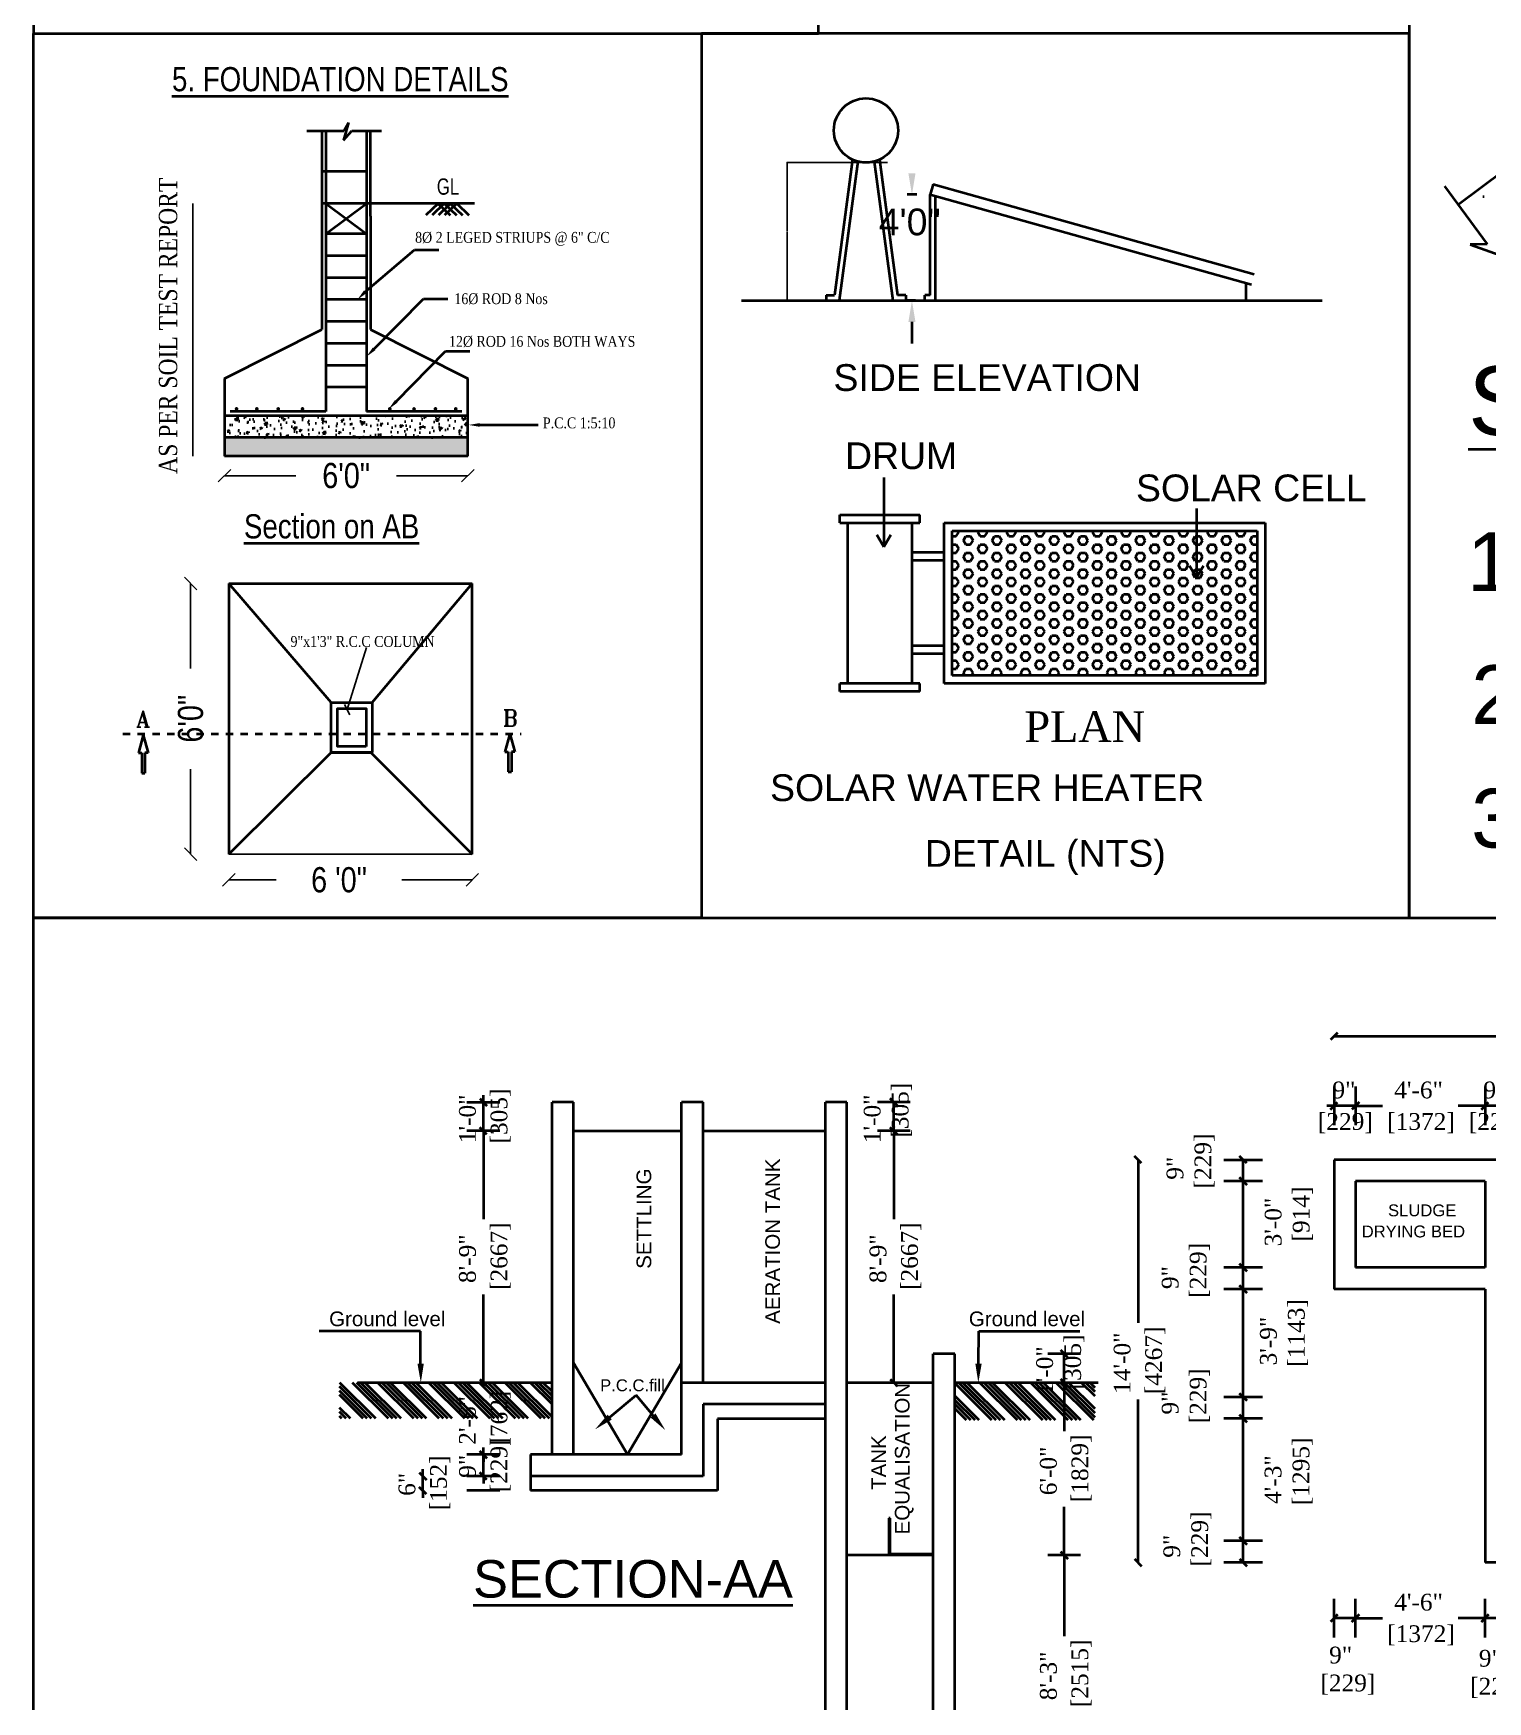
# Model space of a CAD drawing. Header units: metres. Extents: x 2754 to 3501, y 1112 to 1514.
# Drawn here: x 2797.67 to 2817.44, y 1361 to 1383.68 of the extents above; entities that cross this region are included whole.
import ezdxf

# ---------------------------------------------------------------- set-up
doc = ezdxf.new("R2010")
doc.units = ezdxf.units.M
doc.linetypes.add('CENTER', pattern=[2, 1.25, -0.25, 0.25, -0.25])
for name, color, linetype in [('JOI', 104, 'Continuous'), ('TEX', 6, 'Continuous'), ('TEXT', 7, 'Continuous')]:
    doc.layers.add(name, color=color, linetype=linetype)
doc.layers.add('Wall', color=4, linetype='Continuous', lineweight=35)
doc.styles.get("Standard").update_dxf_attribs({"font": 'arial.ttf'})
doc.styles.add('t1', font='times.ttf')
doc.styles.add('t12', font='ARIALN.TTF')
doc.styles.add('t15', font='times.ttf')
doc.styles.add('t16', font='romantic.ttf', dxfattribs={"width": 0.75})
doc.styles.add('t19', font='times.ttf')
doc.styles.add('t21', font='romant.shx')
doc.styles.add('t3', font='arial.ttf')
doc.styles.add('t4', font='swisscl.ttf')
doc.dimstyles.new('d4', dxfattribs={"dimscale": 0, "dimtxt": 9, "dimasz": 4.5, "dimexe": 0.18, "dimexo": 0.0625, "dimgap": 2, "dimtad": 0, "dimlfac": 0.0254, "dimzin": 4, "dimdsep": 46, "dimtxsty": 't12', "dimblk1": 'OBLIQUE', "dimblk2": 'OBLIQUE', "dimsah": 1, "dimcen": 0.09, "dimse1": 1, "dimse2": 1, "dimadec": 0, "dimazin": 0, "dimtfac": 1, "dimtmove": 0, "dimatfit": 3, "dimldrblk": 'OBLIQUE', "dimfxl": 0, "dimtolj": 1, "dimtzin": 0, "dimarcsym": 0})
doc.dimstyles.new('d7', dxfattribs={"dimtxt": 15, "dimasz": 3, "dimexe": 0.18, "dimexo": 0.0625, "dimgap": 2, "dimtad": 0, "dimlfac": 0.0254, "dimzin": 12, "dimdsep": 46, "dimtxsty": 't1', "dimblk": 'OBLIQUE', "dimcen": 0.09, "dimse1": 1, "dimse2": 1, "dimclrd": 6, "dimclrt": 3, "dimadec": 0, "dimazin": 3, "dimtfac": 0.5, "dimtix": 1, "dimtofl": 0, "dimtmove": 1, "dimatfit": 0, "dimldrblk": 'OBLIQUE', "dimfxl": 0, "dimtolj": 1, "dimtzin": 0, "dimarcsym": 0})
doc.dimstyles.get("Standard").update_dxf_attribs({"dimtxt": 0.18, "dimasz": 0.18, "dimexe": 0.18, "dimexo": 0.0625, "dimgap": 0.09, "dimtad": 0, "dimtih": 1, "dimtoh": 1, "dimdec": 4, "dimzin": 0, "dimdsep": 46, "dimtxsty": 'Standard', "dimcen": 0.09, "dimadec": 0, "dimazin": 0, "dimtfac": 1, "dimtdec": 4, "dimtofl": 0, "dimtmove": 0, "dimatfit": 3, "dimfxl": 0, "dimtolj": 1, "dimtzin": 0, "dimarcsym": 0})

# ---------------------------------------------------------------- blocks, each defined once
blk = doc.blocks.new('_Oblique')
at = {"color": 0, "linetype": 'ByBlock', "lineweight": -2}
blk.add_line((-0.5, -0.5), (0.5, 0.5), dxfattribs=at)
blk = doc.blocks.new('HGHFGGHF')
at = {"color": 0, "lineweight": 40, "extrusion": (0, 0, -1)}
for p, q in [((286335.18, 36951.07), (286379, 36951.07)), ((286344.21, 36951.07), (286341.3, 36944.69)), ((286342.14, 36951.07), (286345.05, 36944.69)), ((286344.21, 36951.07), (286347.12, 36944.69)), ((286364.56, 36951.07), (286364.56, 36888.32)), ((286379, 36951.07), (286392.15, 36888.32)), ((286444.74, 36953.99), (286488.57, 36953.99)), ((286444.74, 36888.32), (286444.74, 36953.99)), ((286444.74, 36930.94), (286485.81, 36930.94)), ((286444.74, 36905.71), (286485.81, 36905.71)), ((286392.15, 36888.32), (286352.41, 36888.32)), ((286392.15, 36888.32), (286444.74, 36888.32)), ((286444.74, 36888.32), (286487.31, 36888.32))]:
    blk.add_line(p, q, dxfattribs=at)
at = {"color": 0, "linetype": 'ByBlock', "lineweight": 40}
blk.add_lwpolyline([(286525.29, 36979.59), (286331.45, 36979.59), (286331.45, 36844.28), (286525.29, 36844.28)], close=True, dxfattribs=at)
at = {"color": 0, "lineweight": 40, "extrusion": (0, 0, -1), "style": 't3', "text_generation_flag": 4}
for s, height, rotation, p in [('GL', 7.183, 180, (-286462.66, 36955.5)), ('GL', 7.183, 180, (-286337.15, 36952.82)), ('TEST REPORT', 5.7464, 90, (-286373.94, 36890.43)), ('Loose Gravel', 8.2091, 180, (-286452.19, 36937.45)), ('AS PER SOIL', 5.7464, 90, (-286361.1, 36890.43)), ('Hard Gravel', 8.2091, 180, (-286452.51, 36915.71)), ('Loose soil', 8.209, 180, (-286450.52, 36891.6))]:
    blk.add_text(s, height=height, rotation=rotation, dxfattribs=at).set_placement(p)
at = {"color": 0, "lineweight": 40, "insert": (286368.54, 36869.34), "char_height": 7.183, "width": 173.1711, "attachment_point": 1, "style": 't3'}
blk.add_mtext('{\\LTRIAL PIT (Not to Scale)}', dxfattribs=at)
blk = doc.blocks.new('*D16')
at = {"color": 1, "lineweight": -2}
for p, q in [((286431.54, 36769.92), (286431.54, 36789.16)), ((286467.17, 36769.92), (286467.17, 36789.16)), ((286438.29, 36786.91), (286460.42, 36786.91))]:
    blk.add_line(p, q, dxfattribs=at)
at = {"color": 1}
for points in [[(286438.29, 36788.04), (286438.29, 36785.79), (286431.54, 36786.91)], [(286460.42, 36788.04), (286460.42, 36785.79), (286467.17, 36786.91)]]:
    blk.add_solid(points, dxfattribs=at)
at = {"layer": 'Defpoints', "color": 0}
for p in [(286467.17, 36786.91), (286431.54, 36765.42), (286467.17, 36765.42)]:
    blk.add_point(p, dxfattribs=at)
at = {"color": 3, "lineweight": 40, "insert": (286449.36, 36792.54), "char_height": 5.04, "attachment_point": 5, "style": 't3'}
blk.add_mtext('\\A1;{\\H1.333x;12"}', dxfattribs=at)
blk = doc.blocks.new('*D17')
at = {"color": 1, "lineweight": -2}
for p, q in [((286427.04, 36769.18), (286412.15, 36769.18)), ((286414.4, 36762.43), (286414.4, 36749.14)), ((286418.23, 36742.39), (286416.65, 36742.39))]:
    blk.add_line(p, q, dxfattribs=at)
at = {"color": 1}
for points in [[(286413.27, 36762.43), (286415.52, 36762.43), (286414.4, 36769.18)], [(286413.27, 36749.14), (286415.52, 36749.14), (286414.4, 36742.39)]]:
    blk.add_solid(points, dxfattribs=at)
at = {"layer": 'Defpoints', "color": 0}
for p in [(286431.54, 36769.18), (286413.73, 36742.39), (286414.4, 36742.39)]:
    blk.add_point(p, dxfattribs=at)
at = {"color": 3, "lineweight": 40, "insert": (286408.72, 36755.78), "char_height": 5.04, "attachment_point": 5, "rotation": 90, "style": 't3'}
blk.add_mtext('\\A1;{\\H1.333x;6"}', dxfattribs=at)
blk = doc.blocks.new('*D18')
at = {"layer": 'Defpoints', "color": 0}
for p in [(286447.24, 36769.18), (286429.43, 36742.39), (286430.1, 36742.39)]:
    blk.add_point(p, dxfattribs=at)
at = {"color": 3, "lineweight": 40, "insert": (286423.45, 36755.78), "char_height": 5.04, "attachment_point": 5, "rotation": 90, "style": 't3'}
blk.add_mtext('\\A1;{\\H1.333x;(15)}', dxfattribs=at)
blk = doc.blocks.new('*D19')
at = {"layer": 'Defpoints', "color": 0}
for p in [(286467.17, 36771.22), (286431.54, 36749.73), (286467.17, 36749.73)]:
    blk.add_point(p, dxfattribs=at)
at = {"color": 3, "lineweight": 40, "insert": (286449.36, 36777.88), "char_height": 5.04, "attachment_point": 5, "style": 't3'}
blk.add_mtext('\\A1;{\\H1.333x;(30)}', dxfattribs=at)
blk = doc.blocks.new('HFGG')
at = {"color": 0, "lineweight": 40}
for p, q in [((285714.31, 37297), (285712.15, 37294.84)), ((285456.63, 37277.2), (285458.8, 37275.04)), ((285582.11, 37275.04), (285579.95, 37277.2)), ((285712.15, 37273.93), (285714.31, 37276.1)), ((285720.79, 37276.1), (285718.63, 37273.93)), ((285720.79, 37276.1), (285718.63, 37273.93)), ((285757.52, 37273.93), (285759.68, 37276.1)), ((285757.52, 37273.93), (285759.68, 37276.1)), ((285458.8, 37266.4), (285456.63, 37268.56)), ((285458.8, 37266.4), (285456.63, 37268.56)), ((285582.11, 37266.4), (285579.95, 37268.56)), ((285579.95, 37268.56), (285582.11, 37266.4)), ((285655.44, 37257.78), (285653.28, 37259.94)), ((285687.02, 37257.78), (285684.86, 37259.94)), ((285687.02, 37251.3), (285684.86, 37253.46)), ((285684.86, 37253.46), (285687.02, 37251.3)), ((285687.02, 37225.38), (285684.86, 37227.54)), ((285684.86, 37227.54), (285687.02, 37225.38)), ((285687.02, 37218.9), (285684.86, 37221.06)), ((285684.86, 37221.06), (285687.02, 37218.9)), ((285633.29, 37199.44), (285631.13, 37201.6)), ((285456.63, 37192.95), (285458.8, 37190.79)), ((285456.63, 37192.95), (285458.8, 37190.79)), ((285579.95, 37192.95), (285582.11, 37190.79)), ((285631.13, 37192.95), (285633.29, 37190.79)), ((285633.29, 37190.79), (285631.13, 37192.95)), ((285687.02, 37186.5), (285684.86, 37188.66)), ((285684.86, 37188.66), (285687.02, 37186.5)), ((285684.86, 37182.18), (285687.02, 37180.02)), ((285687.02, 37180.02), (285684.86, 37182.18)), ((285458.8, 37169.19), (285456.63, 37171.35)), ((285456.63, 37171.35), (285458.8, 37169.19)), ((285438.46, 37164.87), (285440.62, 37162.71)), ((285458.8, 37162.71), (285456.63, 37164.87)), ((285440.62, 37158.39), (285438.46, 37160.55)), ((285687.02, 37143.3), (285684.86, 37145.46)), ((285684.86, 37145.46), (285687.02, 37143.3)), ((285633.29, 37138.95), (285631.13, 37141.11)), ((285631.13, 37141.11), (285633.29, 37138.95)), ((285653.28, 37138.97), (285655.44, 37136.81)), ((285684.86, 37138.97), (285687.02, 37136.81)), ((285714.31, 37122.26), (285712.15, 37120.1)), ((285720.79, 37122.26), (285718.63, 37120.1)), ((285718.63, 37120.1), (285720.79, 37122.26)), ((285759.68, 37122.26), (285757.52, 37120.1)), ((285757.52, 37120.1), (285759.68, 37122.26))]:
    blk.add_line(p, q, dxfattribs=at)
at = {"color": 0, "linetype": 'ByBlock', "lineweight": 40}
blk.add_lwpolyline([(285322.55, 37331.49), (286068.76, 37331.49), (286068.76, 36901.19), (285322.55, 36901.19)], close=True, dxfattribs=at)
at = {"layer": 'JOI', "color": 0, "lineweight": 40}
for p, q in [((285713.23, 37295.92), (285837.61, 37295.92)), ((285457.72, 37276.12), (285457.72, 37278.28)), ((285758.6, 37280.84), (285758.6, 37269.19)), ((285462.63, 37276.08), (285452.8, 37276.08)), ((285457.72, 37267.48), (285457.72, 37276.12)), ((285585.95, 37276.12), (285576.11, 37276.12)), ((285581.03, 37267.48), (285581.03, 37276.12)), ((285713.23, 37275.01), (285711.07, 37275.01)), ((285719.71, 37275.01), (285713.23, 37275.01)), ((285719.71, 37275.01), (285721.87, 37275.01)), ((285719.71, 37275.01), (285727.83, 37275.01)), ((285758.6, 37275.01), (285750.48, 37275.01)), ((285758.6, 37275.01), (285756.44, 37275.01)), ((285765.08, 37275.01), (285758.6, 37275.01)), ((285462.63, 37267.48), (285452.8, 37267.48)), ((285457.72, 37267.48), (285457.72, 37265.32)), ((285457.72, 37267.48), (285457.72, 37241)), ((285484.83, 37267.48), (285517.23, 37267.48)), ((285523.71, 37267.48), (285560.44, 37267.48)), ((285585.95, 37267.48), (285576.11, 37267.48)), ((285581.03, 37267.48), (285581.03, 37241)), ((285654.36, 37258.86), (285654.36, 37209.9)), ((285691.77, 37258.74), (285680.12, 37258.74)), ((285685.94, 37252.38), (285685.94, 37258.86)), ((285691.77, 37252.38), (285680.12, 37252.38)), ((285685.94, 37226.46), (285685.94, 37252.38)), ((285691.77, 37226.46), (285680.12, 37226.46)), ((285685.94, 37219.98), (285685.94, 37226.46)), ((285457.72, 37191.87), (285457.72, 37218.35)), ((285581.03, 37191.87), (285581.03, 37218.35)), ((285691.77, 37219.98), (285680.12, 37219.98)), ((285685.94, 37187.58), (285685.94, 37219.98)), ((285606.45, 37197.63), (285606.53, 37207.39)), ((285606.53, 37207.39), (285636.89, 37207.39)), ((285501.03, 37170.27), (285484.83, 37197.8)), ((285501.03, 37170.27), (285517.23, 37197.8)), ((285637.13, 37200.52), (285627.29, 37200.52)), ((285632.21, 37191.87), (285632.21, 37200.52)), ((285457.72, 37191.87), (285457.72, 37194.03)), ((285424.12, 37181.08), (285414.47, 37190.73)), ((285422.85, 37181.08), (285414.47, 37189.46)), ((285421.58, 37181.08), (285414.47, 37188.19)), ((285425.4, 37181.08), (285414.6, 37191.87)), ((285429.22, 37181.08), (285418.42, 37191.87)), ((285430.49, 37181.08), (285419.69, 37191.87)), ((285431.76, 37181.08), (285420.96, 37191.87)), ((285433.03, 37181.08), (285422.24, 37191.87)), ((285436.85, 37181.08), (285426.06, 37191.87)), ((285438.13, 37181.08), (285427.33, 37191.87)), ((285439.4, 37181.08), (285428.6, 37191.87)), ((285440.67, 37181.08), (285429.87, 37191.87)), ((285444.49, 37181.08), (285433.69, 37191.87)), ((285445.76, 37181.08), (285434.97, 37191.87)), ((285447.04, 37181.08), (285436.24, 37191.87)), ((285448.31, 37181.08), (285437.51, 37191.87)), ((285452.13, 37181.08), (285441.33, 37191.87)), ((285453.4, 37181.08), (285442.6, 37191.87)), ((285454.67, 37181.08), (285443.88, 37191.87)), ((285455.95, 37181.08), (285445.15, 37191.87)), ((285459.76, 37181.08), (285448.97, 37191.87)), ((285461.04, 37181.08), (285450.24, 37191.87)), ((285462.31, 37181.08), (285451.51, 37191.87)), ((285463.58, 37181.08), (285452.79, 37191.87)), ((285467.4, 37181.08), (285456.6, 37191.87)), ((285457.72, 37191.87), (285457.72, 37190.89)), ((285468.67, 37181.08), (285457.88, 37191.87)), ((285469.95, 37181.08), (285459.15, 37191.87)), ((285471.22, 37181.08), (285460.42, 37191.87)), ((285475.04, 37181.08), (285464.24, 37191.87)), ((285476.31, 37181.08), (285465.51, 37191.87)), ((285477.59, 37181.08), (285466.79, 37191.87)), ((285478.35, 37181.59), (285468.06, 37191.87)), ((285478.35, 37185.4), (285471.88, 37191.87)), ((285478.35, 37186.68), (285473.15, 37191.87)), ((285478.35, 37187.95), (285474.42, 37191.87)), ((285478.35, 37189.22), (285475.7, 37191.87)), ((285610.49, 37180.6), (285599.32, 37191.77)), ((285606.67, 37180.6), (285599.32, 37187.96)), ((285611.76, 37180.6), (285600.49, 37191.87)), ((285613.04, 37180.6), (285601.76, 37191.87)), ((285614.31, 37180.6), (285603.04, 37191.87)), ((285618.13, 37180.6), (285606.86, 37191.87)), ((285619.4, 37180.6), (285608.13, 37191.87)), ((285620.67, 37180.6), (285609.4, 37191.87)), ((285621.95, 37180.6), (285610.67, 37191.87)), ((285625.77, 37180.6), (285614.49, 37191.87)), ((285627.04, 37180.6), (285615.77, 37191.87)), ((285628.31, 37180.6), (285617.04, 37191.87)), ((285629.58, 37180.6), (285618.31, 37191.87)), ((285633.4, 37180.6), (285622.13, 37191.87)), ((285634.68, 37180.6), (285623.4, 37191.87)), ((285635.95, 37180.6), (285624.68, 37191.87)), ((285637.22, 37180.6), (285625.95, 37191.87)), ((285637.13, 37191.87), (285627.29, 37191.87)), ((285641.04, 37180.6), (285629.77, 37191.87)), ((285641.45, 37181.46), (285631.04, 37191.87)), ((285632.21, 37191.87), (285632.21, 37177.28)), ((285641.45, 37182.74), (285632.31, 37191.87)), ((285641.45, 37184.01), (285633.59, 37191.87)), ((285641.45, 37187.83), (285637.4, 37191.87)), ((285641.45, 37189.1), (285638.68, 37191.87)), ((285641.45, 37190.37), (285639.95, 37191.87)), ((285641.45, 37191.65), (285641.22, 37191.87)), ((285691.77, 37187.58), (285680.12, 37187.58)), ((285685.94, 37181.1), (285685.94, 37187.58)), ((285417.76, 37181.08), (285414.47, 37184.37)), ((285416.49, 37181.08), (285414.47, 37183.09)), ((285605.4, 37180.6), (285599.32, 37186.68)), ((285604.13, 37180.6), (285599.32, 37185.41)), ((285602.85, 37180.6), (285599.32, 37184.14)), ((285654.36, 37137.89), (285654.36, 37186.86)), ((285415.21, 37181.08), (285414.47, 37181.82)), ((285691.77, 37181.1), (285680.12, 37181.1)), ((285685.94, 37144.38), (285685.94, 37181.1)), ((285457.72, 37170.27), (285457.72, 37172.43)), ((285462.63, 37170.27), (285452.8, 37170.27)), ((285457.72, 37170.27), (285457.72, 37171.26)), ((285457.72, 37163.79), (285457.72, 37170.27)), ((285457.72, 37170.27), (285457.72, 37168.11)), ((285471.87, 37170.27), (285471.87, 37159.47)), ((285439.54, 37163.79), (285439.54, 37165.95)), ((285439.54, 37159.47), (285439.54, 37163.79)), ((285462.63, 37163.79), (285452.8, 37163.79)), ((285457.72, 37163.79), (285457.72, 37161.63)), ((285439.54, 37159.47), (285439.54, 37157.31)), ((285462.63, 37159.47), (285452.8, 37159.47)), ((285632.21, 37140.03), (285632.21, 37154.63)), ((285579.52, 37151.17), (285579.52, 37140.03)), ((285579.88, 37151.17), (285579.52, 37151.17)), ((285579.88, 37140.39), (285579.88, 37151.17)), ((285691.77, 37144.38), (285680.12, 37144.38)), ((285685.94, 37137.89), (285685.94, 37144.38)), ((285592.84, 37140.39), (285579.88, 37140.39)), ((285637.13, 37140.03), (285627.29, 37140.03)), ((285632.21, 37140.03), (285632.21, 37115.71)), ((285691.77, 37137.89), (285680.12, 37137.89)), ((285713.23, 37115.35), (285713.23, 37127.01)), ((285719.71, 37115.35), (285719.71, 37127.01)), ((285758.6, 37115.35), (285758.6, 37127.01)), ((285719.71, 37121.18), (285713.23, 37121.18)), ((285719.71, 37121.18), (285727.83, 37121.18)), ((285758.6, 37121.18), (285750.48, 37121.18)), ((285765.08, 37121.18), (285758.6, 37121.18))]:
    blk.add_line(p, q, dxfattribs=at)
at = {"layer": 'JOI', "color": 0, "lineweight": 40, "extrusion": (0, 0, -1)}
for p, q in [((285438.79, 37207.39), (285408.44, 37207.39)), ((285438.88, 37197.63), (285438.79, 37207.39)), ((285495.68, 37181.54), (285503.59, 37188.15)), ((285508.7, 37182.02), (285503.59, 37188.15))]:
    blk.add_line(p, q, dxfattribs=at)
for points in [[(-285437.92, 37197.63), (-285438.93, 37191.87), (-285439.84, 37197.64)], [(-285495.07, 37182.28), (-285491.26, 37177.85), (-285496.3, 37180.81)], [(-285507.96, 37181.41), (-285512.39, 37177.6), (-285509.43, 37182.64)]]:
    blk.add_solid(points, dxfattribs=at)
at = {"layer": 'JOI', "color": 0, "lineweight": 40}
blk.add_solid([(285607.41, 37197.63), (285606.39, 37191.87), (285605.49, 37197.64)], dxfattribs=at)
at = {"layer": 'TEX', "color": 0, "lineweight": 40}
for p, q in [((285713.23, 37280.84), (285713.23, 37269.19)), ((285719.71, 37280.84), (285719.71, 37269.19))]:
    blk.add_line(p, q, dxfattribs=at)
at = {"layer": 'Wall', "color": 0, "lineweight": 40}
for p, q in [((285478.35, 37170.27), (285478.35, 37276.12)), ((285484.83, 37276.12), (285478.35, 37276.12)), ((285484.83, 37170.27), (285484.83, 37276.12)), ((285517.23, 37170.27), (285517.23, 37276.12)), ((285523.71, 37276.12), (285517.23, 37276.12)), ((285523.71, 37191.87), (285523.71, 37276.12)), ((285560.44, 37068.74), (285560.44, 37276.12)), ((285566.92, 37276.12), (285560.44, 37276.12)), ((285566.92, 37068.74), (285566.92, 37276.12)), ((285815.84, 37258.86), (285713.23, 37258.86)), ((285713.23, 37258.86), (285713.23, 37219.98)), ((285758.6, 37252.38), (285719.71, 37252.38)), ((285719.71, 37252.38), (285719.71, 37226.46)), ((285758.6, 37252.38), (285758.6, 37226.46)), ((285758.6, 37226.46), (285719.71, 37226.46)), ((285758.6, 37219.98), (285713.23, 37219.98)), ((285758.6, 37219.98), (285758.6, 37137.89)), ((285592.84, 37068.74), (285592.84, 37200.52)), ((285599.32, 37200.52), (285592.84, 37200.52)), ((285599.32, 37068.74), (285599.32, 37200.52)), ((285478.35, 37191.87), (285419.94, 37191.87)), ((285560.44, 37191.87), (285517.23, 37191.87)), ((285592.84, 37191.87), (285566.92, 37191.87)), ((285642.41, 37191.87), (285599.32, 37191.87)), ((285523.71, 37185.39), (285523.71, 37163.79)), ((285560.44, 37185.39), (285523.71, 37185.39)), ((285528.03, 37181.07), (285528.03, 37159.47)), ((285560.44, 37181.07), (285528.03, 37181.07)), ((285517.23, 37170.27), (285471.87, 37170.27)), ((285523.71, 37163.79), (285471.87, 37163.79)), ((285528.03, 37159.47), (285471.87, 37159.47)), ((285592.84, 37140.03), (285566.92, 37140.03)), ((285935.73, 37137.89), (285758.6, 37137.89))]:
    blk.add_line(p, q, dxfattribs=at)
at = {"color": 0, "lineweight": 40}
for s, height, p in [(' SETTLING   ', 4.4108, (285508.14, 37224.37)), (' EQUALISATION   ', 4.4108, (285585.74, 37144.59)), ('   TANK', 4.411, (285578.7, 37154.53))]:
    blk.add_text(s, height=height, rotation=90, dxfattribs=at).set_placement(p)
for s, height, p in [(' SLUDGE', 3.573, (285728.07, 37241.85)), (' DRYING BED', 3.5727, (285720.16, 37235.51)), (' Ground level', 4.4108, (285409.67, 37208.85)), (' Ground level', 4.4108, (285601.83, 37208.85)), (' P.C.C.fill', 3.5727, (285491.41, 37189.31))]:
    blk.add_text(s, height=height, dxfattribs=at).set_placement(p)
at = {"layer": 'JOI', "color": 0, "lineweight": 40, "style": 't16'}
for s, p in [('1\'-0"', (285455.45, 37263.81)), ('[305]', (285464.92, 37263.72)), ('1\'-0"', (285577.03, 37263.81)), (' [305]', (285585.43, 37263.57)), (' [229]', (285676.37, 37248.33)), ('9"', (285667.97, 37252.84)), (' [914]', (285705.87, 37232.38)), ('3\'-0"', (285697.47, 37232.81)), ('[2667]', (285464.92, 37219.73)), ('[2667]', (285588.23, 37219.73)), ('8\'-9"', (285455.45, 37221.8)), ('8\'-9"', (285578.76, 37221.8)), (' [229]', (285674.92, 37215.47)), ('9"', (285666.52, 37219.99)), (' [1143]', (285704.42, 37194.77)), ('[4267]', (285661.56, 37188.44)), ('3\'-9"', (285696.02, 37197.06)), ('1\'-0"', (285628.83, 37188.2)), (' [305]', (285637.23, 37187.96)), ('14\'-0"', (285652.1, 37188.52)), (' [229]', (285674.92, 37177.79)), ('2\'-6"', (285455.45, 37173.24)), ('[762]', (285464.92, 37172.99)), ('9"', (285666.52, 37182.31)), ('[229]', (285464.92, 37158.95)), ('[1829]', (285639.41, 37156.01)), (' [1295]', (285705.82, 37153.19)), ('[152]', (285446.74, 37153.55)), ('9"', (285455.45, 37163.32)), ('6\'-0"', (285629.95, 37158.07)), ('4\'-3"', (285697.42, 37155.45)), ('6"', (285437.28, 37157.89)), (' [229]', (285675.4, 37134.8)), ('9"', (285667, 37139.31)), ('[2515]', (285639.41, 37094.44)), ('8\'-3"', (285629.95, 37096.51))]:
    blk.add_text(s, height=5.04, rotation=90, dxfattribs=at).set_placement(p)
for s, p in [('9"', (285712.76, 37277.28)), ('4\'-6"', (285731.32, 37277.28)), ('9"', (285758.12, 37277.28)), ('[229]', (285708.39, 37267.81)), ('[1372]', (285729.21, 37267.81)), ('[229]', (285753.76, 37267.81)), ('4\'-6"', (285731.32, 37123.44)), ('[1372]', (285729.21, 37113.98)), ('9"', (285711.77, 37107.57)), ('9"', (285756.74, 37106.6)), (' [229]', (285707.25, 37099.17)), (' [229]', (285752.22, 37098.2))]:
    blk.add_text(s, height=5.04, dxfattribs=at).set_placement(p)
at = {"layer": 'JOI', "color": 0, "lineweight": 40}
blk.add_text(' AERATION TANK', height=4.4108, rotation=90, dxfattribs=at).set_placement((285546.8, 37207.85))
at = {"layer": 'TEXT', "color": 0, "lineweight": 40}
blk.add_text(' %%USECTION-AA', height=11.2509, dxfattribs=at).set_placement((285450.26, 37127.34))
blk = doc.blocks.new('GDFGDF')
at = {"lineweight": 40}
h = blk.add_hatch(dxfattribs=at)
h.set_pattern_fill('AR-CONC', color=0, scale=0.977395, style=0)
h.set_pattern_definition([(50, (284916.614, 36588.237), (7.01046, -0.613336), [0.73305, -8.063505]), (355, (284916.614, 36588.237), (-1.35615, 7.351885), [0.58644, -6.450804]), (100.4514, (284917.198, 36588.186), (5.65432, 6.738545), [0.62299, -6.852925]), (46.1842, (284916.614, 36590.192), (10.43116, -1.61777), [1.09957, -12.09526]), (96.6356, (284917.483, 36590.057), (9.13534, 9.52098), [0.93449, -10.27939]), (351.1842, (284916.614, 36590.192), (9.13534, 9.52098), [0.87966, -9.6762]), (21, (284917.5913, 36589.703), (5.83414, -3.935175), [0.73305, -8.063505]), (326, (284917.591, 36589.703), (2.37815, 7.08758), [0.58644, -6.450804]), (71.4514, (284918.0775, 36589.375), (8.21229, 3.152396), [0.62299, -6.852925]), (37.5, (284916.614, 36588.237), (0.11885, 3.253687), [0, -6.372613, 0, -6.548544, 0, -6.47524]), (7.5, (284916.614, 36588.237), (2.571227, 3.854959), [0, -3.733647, 0, -6.226004, 0, -2.467921]), (327.5, (284914.4344, 36588.237), (5.217552, -0.22045), [0, -2.443486, 0, -7.623678, 0, -10.116034]), (317.5, (284913.457, 36588.237), (5.70003, 0.97842), [0, -3.176532, 0, -5.062904, 0, -7.18385])])
h.paths.add_polyline_path([(285491.322, 36737.479), (285491.322, 36745.321), (285404.194, 36745.321), (285404.194, 36737.479)])
h = blk.add_hatch(dxfattribs=at)
h.set_pattern_fill('AR-SAND', color=0, scale=0.9, style=0)
h.set_pattern_definition([(37.5, (260151.4661, 29766.9877), (-0.05669402, 1.73414139), [0, -1.368, 0, -1.53, 0, -1.4625]), (7.5, (260151.4661, 29766.9877), (1.59279903, 2.53993146), [0, -0.738, 0, -1.233, 0, -0.4725]), (327.5, (260150.3591, 29766.9877), (2.802727676, 0.00509315), [0, -0.45, 0, -1.62, 0, -2.115]), (317.5, (260150.3591, 29766.9877), (2.70551394, 0.789908), [0, -0.225, 0, -1.062, 0, -1.215])])
h.paths.add_polyline_path([(285404.194, 36730.88), (285491.322, 36730.88), (285491.322, 36737.479), (285404.194, 36737.479)])
at = {"color": 0, "lineweight": 40}
for p, q in [((285433.683, 36847.291), (285446.899, 36847.291)), ((285439.045, 36847.383), (285439.045, 36776.106)), ((285440.498, 36847.383), (285440.498, 36746.816)), ((285448.55, 36850.224), (285446.807, 36843.9)), ((285446.807, 36843.9), (285449.835, 36847.291)), ((285446.899, 36847.291), (285448.55, 36850.224)), ((285449.835, 36847.291), (285460.402, 36847.291)), ((285455.019, 36847.383), (285455.019, 36746.816)), ((285456.471, 36816.765), (285456.471, 36847.383)), ((285455.019, 36832.739), (285439.045, 36832.739)), ((285493.636, 36821.196), (285439.045, 36821.196)), ((285440.498, 36821.196), (285455.019, 36810.376)), ((285440.498, 36810.376), (285455.019, 36821.196)), ((285480.68, 36821.196), (285476.305, 36817.041)), ((285482.855, 36821.196), (285478.48, 36817.041)), ((285480.559, 36821.196), (285484.935, 36817.041)), ((285485.151, 36821.196), (285480.776, 36817.041)), ((285482.855, 36821.196), (285487.23, 36817.041)), ((285487.326, 36821.196), (285482.951, 36817.041)), ((285485.03, 36821.196), (285489.405, 36817.041)), ((285487.326, 36821.196), (285491.701, 36817.041)), ((285456.471, 36816.765), (285456.471, 36776.106)), ((285455.019, 36810.376), (285440.498, 36810.376)), ((285454.555, 36789.623), (285472.215, 36804.649)), ((285472.215, 36804.649), (285480.943, 36804.649)), ((285455.019, 36802.535), (285440.498, 36802.535)), ((285455.019, 36794.693), (285440.498, 36794.693)), ((285455.019, 36786.852), (285440.498, 36786.852)), ((285457.745, 36769.223), (285475.405, 36787.177)), ((285475.405, 36787.177), (285484.133, 36787.177)), ((285455.019, 36779.01), (285440.498, 36779.01)), ((285404.194, 36758.68), (285439.045, 36776.106)), ((285456.471, 36776.106), (285491.322, 36758.68)), ((285455.019, 36771.169), (285440.498, 36771.169)), ((285465.675, 36750.441), (285483.335, 36768.395)), ((285483.335, 36768.395), (285492.063, 36768.395)), ((285455.019, 36763.327), (285440.498, 36763.327)), ((285404.194, 36758.68), (285404.194, 36730.88)), ((285455.019, 36755.486), (285440.498, 36755.486)), ((285491.322, 36730.88), (285491.322, 36758.68)), ((285491.322, 36745.321), (285404.194, 36745.321)), ((285440.498, 36746.816), (285406.242, 36746.816)), ((285489.203, 36746.816), (285455.019, 36746.816)), ((285491.322, 36737.479), (285404.194, 36737.479)), ((285495.491, 36742.016), (285516.422, 36742.016)), ((285491.322, 36730.88), (285404.194, 36730.88)), ((285442.451, 36642.711), (285405.775, 36685.333)), ((285405.775, 36685.333), (285492.903, 36685.333)), ((285405.775, 36685.333), (285405.775, 36588.485)), ((285457.064, 36642.711), (285492.903, 36685.333)), ((285492.903, 36588.485), (285492.903, 36685.333)), ((285375.175, 36631.062), (285373.425, 36624.647)), ((285375.175, 36631.062), (285376.924, 36624.647)), ((285506.331, 36631.467), (285504.582, 36625.052)), ((285506.331, 36631.467), (285508.081, 36625.052)), ((285373.425, 36624.647), (285374.591, 36624.647)), ((285374.591, 36624.647), (285374.591, 36617.454)), ((285376.924, 36624.647), (285375.758, 36624.647)), ((285375.758, 36624.647), (285375.758, 36617.454)), ((285442.451, 36624.788), (285405.775, 36588.485)), ((285442.078, 36624.788), (285456.599, 36624.788)), ((285456.599, 36624.788), (285492.903, 36588.485)), ((285504.582, 36625.052), (285505.748, 36625.052)), ((285505.748, 36625.052), (285505.748, 36617.859)), ((285508.081, 36625.052), (285506.914, 36625.052)), ((285506.914, 36625.052), (285506.914, 36617.859)), ((285505.748, 36617.859), (285506.914, 36617.859)), ((285374.591, 36617.454), (285375.758, 36617.454))]:
    blk.add_line(p, q, dxfattribs=at)
at = {"color": 1}
for p, q in [((285392.944, 36821.196), (285392.944, 36730.88)), ((285405.775, 36588.485), (285492.903, 36588.485))]:
    blk.add_line(p, q, dxfattribs=at)
at = {"color": 0, "linetype": 'CENTER', "lineweight": 40}
blk.add_line((285367.885, 36631.467), (285510.429, 36631.467), dxfattribs=at)
at = {"color": 0, "linetype": 'ByBlock', "lineweight": 40}
blk.add_lwpolyline([(285335.837, 36882.113), (285574.929, 36882.113), (285574.929, 36565.666), (285335.837, 36565.666)], close=True, dxfattribs=at)
at = {"color": 0, "lineweight": 40, "const_width": 0.648}
for points in [[(285408.223, 36747.747, 1), (285408.871, 36747.747, 1)], [(285415.483, 36747.747, 1), (285416.131, 36747.747, 1)], [(285423.14, 36747.747, 1), (285423.788, 36747.747, 1)], [(285431.818, 36747.747, 1), (285432.466, 36747.747, 1)], [(285463.698, 36747.747, -1), (285463.05, 36747.747, -1)], [(285472.376, 36747.747, -1), (285471.728, 36747.747, -1)], [(285480.034, 36747.747, -1), (285479.386, 36747.747, -1)], [(285487.294, 36747.747, -1), (285486.646, 36747.747, -1)]]:
    blk.add_lwpolyline(points, format="xyb", close=True, dxfattribs=at)
at = {"color": 0, "lineweight": 40}
for points in [[(285457.064, 36624.788), (285442.451, 36624.788), (285442.451, 36642.711), (285457.064, 36642.711)], [(285454.904, 36626.948), (285444.611, 36626.948), (285444.611, 36640.551), (285454.904, 36640.551)]]:
    blk.add_lwpolyline(points, close=True, dxfattribs=at)
for points in [[(285455.017, 36789.169), (285454.093, 36790.078), (285451.829, 36786.852)], [(285458.207, 36768.768), (285457.283, 36769.677), (285455.019, 36766.451)], [(285466.137, 36749.986), (285465.213, 36750.895), (285462.948, 36747.669)], [(285495.491, 36741.368), (285495.491, 36742.664), (285491.603, 36742.016)]]:
    blk.add_solid(points, dxfattribs=at)
for s, height, style, p in [('%%U5. FOUNDATION DETAILS', 8.64, 't12', (285385.443, 36861.405)), ('GL', 5.832, 't4', (285480.203, 36824.385)), ('%%uSection on AB', 8.64, 't12', (285411.192, 36701.426)), ('A', 5.832, 't21', (285372.586, 36633.85)), ('B', 5.832, 't21', (285503.742, 36634.255))]:
    blk.add_text(s, height=height, dxfattribs=dict(at, style=style)).set_placement(p)
at = {"color": 0, "lineweight": 40, "style": 't19', "width": 0.85}
blk.add_text('AS PER SOIL TEST REPORT', height=6.57072, rotation=90, dxfattribs=at).set_placement((285387.308, 36724.546))
for s, p in [('8%%c 2 LEGED STRIUPS @ 6" C/C', (285472.439, 36807.189)), ('16%%c ROD 8 Nos', (285486.479, 36785.244)), ('12%%c ROD 16 Nos BOTH WAYS', (285484.555, 36769.972)), ('P.C.C 1:5:10', (285518.169, 36740.809)), ('9"x1\'3" R.C.C COLUMN', (285427.849, 36662.608))]:
    blk.add_text(s, height=3.888, dxfattribs=at).set_placement(p)
at = {"color": 0, "lineweight": 40}
blk.add_linear_dim(base=(285491.322, 36723.863), p1=(285404.194, 36740.624), p2=(285491.322, 36740.624), text='6\'0"', dimstyle='d4', override={"dimscale": 1}, dxfattribs=at).render()
blk.add_linear_dim(base=(285392.113, 36685.333), p1=(285405.775, 36588.485), p2=(285405.775, 36685.333), angle=90, text='6\'0"', dimstyle='d4', override={"dimscale": 1}, dxfattribs=at).render()
blk.add_linear_dim(base=(285492.903, 36579.239), p1=(285405.775, 36588.485), p2=(285492.903, 36588.485), location=(285445.208, 36579.239), text='6 \'0"', dimstyle='d4', override={"dimscale": 1}, dxfattribs=at).render()
blk.add_leader([(285448.132, 36640.173), (285455.091, 36662.451)], dimstyle='d7', dxfattribs=at)
blk = doc.blocks.new('FHFGHF')
at = {"lineweight": 40}
h = blk.add_hatch(dxfattribs=at)
h.set_pattern_fill('HEX', color=0, scale=13.681872, style=0)
h.set_pattern_definition([(0, (175064.6725, 40076.4754), (0, 2.96221218), [1.710234, -3.420468]), (120, (175064.6725, 40076.4754), (-2.565351, -1.48110609), [1.710234, -3.420468]), (60, (175066.3827, 40076.4754), (-2.565351, 1.48110609), [1.710234, -3.420468])])
h.paths.add_polyline_path([(285793.36372, 36652.38129), (285793.36372, 36704.09877), (285684.18238, 36704.09877), (285684.18238, 36652.38129)])
at = {"color": 0, "lineweight": 40}
for p, q in [((285648.55064, 36836.94358), (285642.12452, 36788.44115)), ((285650.39458, 36836.27739), (285643.80294, 36786.52569)), ((285656.33244, 36836.27739), (285662.92408, 36786.52569)), ((285658.17638, 36836.94358), (285664.6025, 36788.44115)), ((285677.38182, 36828.12319), (285676.34905, 36824.4341)), ((285677.38182, 36828.12319), (285792.30955, 36795.94894)), ((285671.55062, 36824.4341), (285668.12262, 36824.4341)), ((285676.34905, 36824.4341), (285791.27678, 36792.25985)), ((285676.34905, 36788.44115), (285676.34905, 36824.4341)), ((285678.26452, 36786.52569), (285678.26452, 36823.89787)), ((285789.36132, 36786.52569), (285789.36132, 36792.79609)), ((285608.84935, 36786.52569), (285816.58539, 36786.52569)), ((285639.07236, 36788.44115), (285639.07236, 36786.52569)), ((285639.07236, 36788.44115), (285642.12452, 36788.44115)), ((285667.65466, 36788.44115), (285664.6025, 36788.44115)), ((285667.65466, 36788.44115), (285667.65466, 36786.52569)), ((285671.13286, 36786.52569), (285668.1898, 36786.52569)), ((285674.43359, 36786.52569), (285674.43359, 36788.44115)), ((285676.34905, 36788.44115), (285674.43359, 36788.44115)), ((285669.80557, 36778.86384), (285669.80557, 36771.202)), ((285659.78003, 36723.19111), (285659.78003, 36698.40558)), ((285643.95768, 36709.84516), (285672.68961, 36709.84516)), ((285643.95768, 36706.97196), (285643.95768, 36709.84516)), ((285672.68961, 36706.97196), (285672.68961, 36709.84516)), ((285771.58022, 36712.16937), (285771.58022, 36687.38384)), ((285643.95768, 36706.97196), (285672.68961, 36706.97196)), ((285646.83087, 36649.5081), (285646.83087, 36706.97196)), ((285659.78003, 36698.40558), (285657.26574, 36702.68243)), ((285659.78003, 36698.40558), (285662.29432, 36702.68243)), ((285669.81641, 36706.97196), (285669.81641, 36649.5081)), ((285681.30919, 36706.97196), (285796.23691, 36706.97196)), ((285681.30919, 36649.5081), (285681.30919, 36706.97196)), ((285684.18238, 36704.09877), (285793.36372, 36704.09877)), ((285684.18238, 36652.38129), (285684.18238, 36704.09877)), ((285793.36372, 36704.09877), (285793.36372, 36652.38129)), ((285796.23691, 36706.97196), (285796.23691, 36649.5081)), ((285681.30919, 36696.36843), (285669.81641, 36696.36843)), ((285681.30919, 36693.49524), (285669.81641, 36693.49524)), ((285771.58022, 36687.38384), (285769.06593, 36691.66069)), ((285771.58022, 36687.38384), (285774.0945, 36691.66069)), ((285681.30919, 36662.98482), (285669.81641, 36662.98482)), ((285681.30919, 36660.11163), (285669.81641, 36660.11163)), ((285672.68961, 36649.5081), (285643.95768, 36649.5081)), ((285643.95768, 36646.63491), (285643.95768, 36649.5081)), ((285672.68961, 36646.63491), (285672.68961, 36649.5081)), ((285796.23691, 36649.5081), (285681.30919, 36649.5081)), ((285793.36372, 36652.38129), (285684.18238, 36652.38129)), ((285672.68961, 36646.63491), (285643.95768, 36646.63491))]:
    blk.add_line(p, q, dxfattribs=at)
at = {"color": 0, "linetype": 'ByBlock', "lineweight": 40}
blk.add_lwpolyline([(285594.52468, 36565.66583), (285847.725, 36565.66583), (285847.725, 36882.11349), (285594.52468, 36882.11349)], close=True, dxfattribs=at)
at = {"color": 0, "lineweight": 40}
blk.add_circle((285653.36351, 36847.38006), 11.49277, dxfattribs=at)
for points in [[(285668.52859, 36832.09595), (285671.08254, 36832.09595), (285669.80557, 36824.4341)], [(285668.52859, 36778.86384), (285671.08254, 36778.86384), (285669.80557, 36786.52569)]]:
    blk.add_solid(points, dxfattribs=at)
for s, height, style, p in [('SIDE ELEVATION', 9.5773104, 't3', (285641.73493, 36754.18121)), ('DRUM', 9.57731, 't3', (285645.87234, 36726.22903)), ('SOLAR CELL', 9.57731, 't3', (285749.98457, 36714.70674)), ('PLAN', 10.946866, 't15', (285710.06576, 36628.60977)), ('SOLAR WATER HEATER', 9.5773104, 't3', (285619.04149, 36607.44291)), ('DETAIL (NTS)', 9.5773104, 't3', (285674.41781, 36583.93448))]:
    blk.add_text(s, height=height, dxfattribs=dict(at, style=style)).set_placement(p)
at = {"color": 0, "lineweight": 40, "insert": (285657.92476, 36819.44372), "char_height": 9.57731, "width": 230.8948393, "attachment_point": 1, "style": 't3'}
blk.add_mtext('4\'0"', dxfattribs=at)
at = {"color": 0, "lineweight": 40}
blk.add_linear_dim(base=(285625.20959, 36786.52569), p1=(285661.08297, 36835.88729), p2=(285661.08297, 36786.52569), angle=90, text='5\'0"', dimstyle='Standard', dxfattribs=at).render()
blk = doc.blocks.new('GFDGDFG')
at = {"lineweight": 40}
h = blk.add_hatch(dxfattribs=at)
h.set_pattern_fill('AR-CONC', color=0, scale=2.375325, style=0)
h.set_pattern_definition([(50, (203421.188, 34021.066), (17.0372604, -1.4905672), [1.7814937, -19.5964312]), (355, (203421.188, 34021.066), (-3.295795, 17.8670078), [1.425195, -15.677145]), (100.4514, (203422.608, 34020.942), (13.741478, 16.3764298), [1.5140367, -16.654404]), (46.1842, (203421.188, 34025.817), (25.3504434, -3.9316145), [2.672241, -29.394647]), (96.6356, (203423.3, 34025.49), (22.201277, 23.138465), [2.271055, -24.981602]), (351.1842, (203421.188, 34025.817), (22.201259, 23.138483), [2.1377925, -23.5157175]), (21, (203423.563, 34024.629), (14.1784824, -9.5635072), [1.7814937, -19.5964312]), (326, (203423.563, 34024.629), (5.77953, 17.2246703), [1.425195, -15.677145]), (71.4514, (203424.745, 34023.832), (19.958018, 7.6611475), [1.5140367, -16.654404]), (37.5, (203421.188, 34021.066), (0.2888361, 7.90731093), [0, -15.487119, 0, -15.9146775, 0, -15.7365281]), (7.5, (203421.188, 34021.066), (6.2487565, 9.36856), [0, -9.0737415, 0, -15.1308202, 0, -5.9976956]), (327.5, (203415.891, 34021.066), (12.6800178, -0.5357515), [0, -5.9383125, 0, -18.527535, 0, -24.5846137]), (317.5, (203413.516, 34021.066), (13.8525669, 2.3778187), [0, -7.7198062, 0, -12.3041835, 0, -17.4586387])])
h.paths.add_polyline_path([(286383.378, 36706.171), (286387.843, 36700.233), (286388.551, 36702.448), (286388.846, 36696.049), (286390.215, 36697.078), (286394.084, 36691.932), (286489.712, 36763.839), (286485.842, 36768.985), (286484.473, 36767.956), (286484.178, 36774.355), (286483.47, 36772.14), (286479.005, 36778.078)])
h = blk.add_hatch(dxfattribs=at)
h.set_pattern_fill('ANSI31', color=0, scale=9.5013, style=0)
h.set_pattern_definition([(45, (203421.1879, 34021.066), (-0.839804208, 0.839804208), [])])
h.paths.add_polyline_path([(286395.911, 36742.387), (286395.911, 36715.595), (286431.54, 36742.387)])
h.paths.add_polyline_path([(286431.54, 36742.387), (286467.17, 36769.179), (286431.54, 36769.179)])
at = {"color": 0, "lineweight": 40}
for p, q in [((286477.539, 36780.027), (286483.47, 36772.14)), ((286479.005, 36778.078), (286382.649, 36705.623)), ((286483.47, 36772.14), (286484.178, 36774.355)), ((286484.178, 36774.355), (286484.473, 36767.956)), ((286467.17, 36769.179), (286431.54, 36769.179)), ((286431.54, 36769.179), (286431.54, 36742.387)), ((286484.473, 36767.956), (286485.842, 36768.985)), ((286485.842, 36768.985), (286491.459, 36761.516)), ((286489.712, 36763.839), (286393.177, 36691.25)), ((286431.54, 36742.387), (286395.911, 36742.387)), ((286395.911, 36742.387), (286395.911, 36715.595)), ((286380.761, 36708.201), (286386.592, 36700.24)), ((286386.592, 36700.24), (286384.266, 36700.204)), ((286384.266, 36700.204), (286390.306, 36698.068)), ((286390.306, 36698.068), (286388.924, 36697.056)), ((286388.924, 36697.056), (286394.446, 36689.517))]:
    blk.add_line(p, q, dxfattribs=at)
at = {"color": 0, "linetype": 'ByBlock', "lineweight": 40}
blk.add_lwpolyline([(286526.767, 36804.162), (286375.932, 36804.162), (286375.932, 36608.024), (286526.767, 36608.024)], close=True, dxfattribs=at)
at = {"color": 0, "lineweight": 40, "style": 't3'}
for s, height, p in [('%%uSTAIR CASE DETAILS', 9.46544, (286384.01, 36674.102)), ('1.  WIDTH   -    201', 8.04563, (286383.863, 36652.767)), ('2.  RISE      -    15', 8.04563, (286384.422, 36634.551)), ('3. TREAD   -    30', 8.04563, (286384.422, 36617.653))]:
    blk.add_text(s, height=height, dxfattribs=at).set_placement(p)
at = {"color": 0, "lineweight": 40}
for base, p1, p2, text, override, picture, middle in [((286467.17, 36786.914), (286431.54, 36765.417), (286467.17, 36765.417), '{\\H1.333x;12"}', {"dimscale": 72, "dimtxt": 0.07, "dimasz": 0.09375, "dimexe": 0.03125, "dimgap": 0.03125, "dimtad": 1, "dimtih": 0, "dimtoh": 0, "dimdec": 1, "dimlfac": 2, "dimzin": 3, "dimlunit": 3, "dimpost": '\\X', "dimtxsty": 't3', "dimclrd": 1, "dimclre": 1, "dimclrt": 3, "dimtdec": 1, "dimtmove": 2}, '*D16', (286449.355, 36792.537)), ((286467.17, 36771.224), (286431.54, 36749.726), (286467.17, 36749.726), '{\\H1.333x;(30)}', {"dimscale": 72, "dimtxt": 0.07, "dimasz": 0.09375, "dimexe": 0.03125, "dimgap": 0.03125, "dimtad": 1, "dimtih": 0, "dimtoh": 0, "dimdec": 1, "dimlfac": 2, "dimzin": 3, "dimlunit": 3, "dimpost": '\\X', "dimtxsty": 't3', "dimse1": 1, "dimse2": 1, "dimsd1": 1, "dimsd2": 1, "dimclrd": 1, "dimclre": 1, "dimclrt": 3, "dimtdec": 1, "dimtmove": 2}, '*D19', (286449.355, 36777.878))]:
    dim = blk.add_linear_dim(base=base, p1=p1, p2=p2, text=text, dimstyle='Standard', override=override, dxfattribs=at)
    dim.commit()
    dim.dimension.update_dxf_attribs({"geometry": picture, "text_midpoint": middle})
for base, p1, p2, text, override, picture, middle in [((286414.399, 36742.387), (286431.54, 36769.179), (286413.726, 36742.387), '{\\H1.333x;6"}', {"dimscale": 72, "dimtxt": 0.07, "dimasz": 0.09375, "dimexe": 0.03125, "dimgap": 0.03125, "dimtad": 1, "dimtih": 0, "dimtoh": 0, "dimdec": 1, "dimlfac": 2, "dimzin": 3, "dimlunit": 3, "dimpost": '\\X', "dimtxsty": 't3', "dimclrd": 1, "dimclre": 1, "dimclrt": 3, "dimtdec": 1, "dimtmove": 2}, '*D17', (286408.719, 36755.783)), ((286430.1, 36742.387), (286447.242, 36769.179), (286429.427, 36742.387), '{\\H1.333x;(15)}', {"dimscale": 72, "dimtxt": 0.07, "dimasz": 0.09375, "dimexe": 0.03125, "dimgap": 0.03125, "dimtad": 1, "dimtih": 0, "dimtoh": 0, "dimdec": 1, "dimlfac": 2, "dimzin": 3, "dimlunit": 3, "dimpost": '\\X', "dimtxsty": 't3', "dimse1": 1, "dimse2": 1, "dimsd1": 1, "dimsd2": 1, "dimclrd": 1, "dimclre": 1, "dimclrt": 3, "dimtdec": 1, "dimtmove": 2}, '*D18', (286423.446, 36755.783))]:
    dim = blk.add_linear_dim(base=base, p1=p1, p2=p2, angle=90, text=text, dimstyle='Standard', override=override, dxfattribs=at)
    dim.commit()
    dim.dimension.update_dxf_attribs({"geometry": picture, "text_midpoint": middle})

msp = doc.modelspace()

# ---------------------------------------------------------------- linework, layer by layer
at = {"color": 7}
msp.add_lwpolyline([(2797.66701, 1458.35867), (2797.66701, 1352.17896), (2930.79041, 1352.17896), (2930.79041, 1458.35867)], close=True, dxfattribs=at)

# ---------------------------------------------------------------- block references
at = {"extrusion": (2.671e-13, 0.000386361, 1), "xscale": 0.0550861675256587, "yscale": 0.0550861675256587, "zscale": 0.0550861675256587, "rotation": 359.999999969668}
msp.add_blockref('HGHFGGHF', (-12975.23499, -645.92714, 0.53748), dxfattribs=at)
for name, p, xscale, yscale, zscale in [('GFDGDFG', (-25624.33973, -2263.97717), 0.0993125167160475, 0.0993125167160475, 0.0993125167160475), ('HFGG', (-10118.57964, -318.2986), 0.0452689305774841, 0.0452689305774841, 0.0452689305774841)]:
    msp.add_blockref(name, p, dxfattribs=dict(xscale=xscale, yscale=yscale, zscale=zscale))
at = {"extrusion": (5.924e-13, -0.00023947, 1), "xscale": 0.0380013161091735, "yscale": 0.0380013161091735, "zscale": 0.0380013161091735, "rotation": 1.88003954e-08}
msp.add_blockref('GDFGDF', (-8045.47032, -17.88562, -0.32847), dxfattribs=at)
at = {"extrusion": (4.817e-13, -0.00023947, 1), "xscale": 0.0380013161091735, "yscale": 0.0380013161091735, "zscale": 0.0380013161091735, "rotation": 1.88003939e-08}
msp.add_blockref('FHFGHF', (-8046.21498, -17.88562, -0.32847), dxfattribs=at)

doc.saveas('drawing.dxf')
